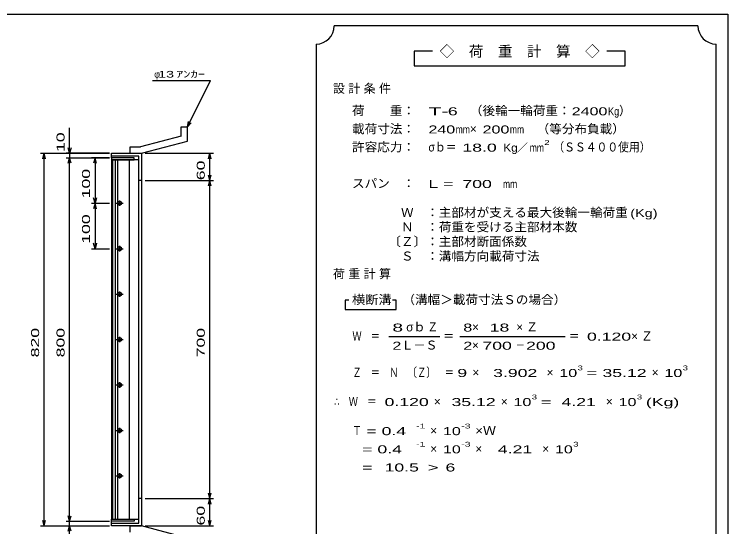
# Model space of a CAD drawing. Units: millimetres, scale not verified. Extents: x -1456 to 1379, y -1028 to 847.
# Drawn here: x -190 to 1379, y -281 to 847 of the extents above; entities that cross this region are included whole.
import ezdxf
from ezdxf.enums import TextEntityAlignment as Align

# ---------------------------------------------------------------- set-up
doc = ezdxf.new("R2010")
doc.units = ezdxf.units.MM
doc.header["$LTSCALE"] = 8
for name, color, linetype, lineweight in [('0_2', 150, 'Continuous', 25), ('16', 3, 'Continuous', 25), ('19', 6, 'Continuous', 25), ('22', 2, 'Continuous', 25)]:
    doc.layers.add(name, color=color, linetype=linetype, lineweight=lineweight)
doc.styles.add('ベクトル', font='')
doc.styles.get('ベクトル').set_extended_font_data('ベクトル')

msp = doc.modelspace()

# ---------------------------------------------------------------- linework, layer by layer
at = {"layer": '0_2'}
for p, q in [((-1388.8, 847.2), (1379.2, 847.2)), ((1379.2, 847.2), (1379.2, -912.8))]:
    msp.add_line(p, q, dxfattribs=at)
at = {"layer": '16'}
for p, q in [((73.7, 531.2), (23.7, 531.2)), ((23.7, 531.2), (23.7, 526.7)), ((23.7, 526.7), (73.7, 526.7)), ((23.7, 526.7), (23.7, -264.3)), ((83.7, 526.7), (23.7, 526.7)), ((25.7, 526.7), (25.7, -264.3)), ((32.7, -264.3), (32.7, 526.7)), ((36.7, 526.7), (36.7, -264.3)), ((63.7, -264.3), (63.7, 526.7)), ((73.7, 526.7), (73.7, 531.2)), ((83.7, -264.3), (83.7, 526.7)), ((33.7, 431.2), (49.7, 431.2)), ((43.7, 434.2), (39.7, 434.2)), ((39.7, 428.2), (43.7, 428.2)), ((41.7, 437.2), (41.7, 425.2)), ((33.7, 331.2), (49.7, 331.2)), ((43.7, 334.2), (39.7, 334.2)), ((41.7, 337.2), (41.7, 325.2)), ((39.7, 328.2), (43.7, 328.2)), ((41.7, 237.2), (41.7, 225.2)), ((33.7, 231.2), (49.7, 231.2)), ((43.7, 234.2), (39.7, 234.2)), ((39.7, 228.2), (43.7, 228.2)), ((33.7, 131.2), (49.7, 131.2)), ((43.7, 134.2), (39.7, 134.2)), ((39.7, 128.2), (43.7, 128.2)), ((41.7, 137.2), (41.7, 125.2)), ((43.7, 34.2), (39.7, 34.2)), ((41.7, 37.2), (41.7, 25.2)), ((33.7, 31.2), (49.7, 31.2)), ((39.7, 28.2), (43.7, 28.2)), ((33.7, -68.8), (49.7, -68.8)), ((43.7, -65.8), (39.7, -65.8)), ((39.7, -71.8), (43.7, -71.8)), ((41.7, -62.8), (41.7, -74.8)), ((33.7, -168.8), (49.7, -168.8)), ((43.7, -165.8), (39.7, -165.8)), ((39.7, -171.8), (43.7, -171.8)), ((41.7, -162.8), (41.7, -174.8)), ((23.7, -264.3), (73.7, -264.3)), ((23.7, -268.8), (23.7, -264.3)), ((23.7, -264.3), (83.7, -264.3)), ((73.7, -264.3), (73.7, -268.8)), ((73.7, -268.8), (23.7, -268.8))]:
    msp.add_line(p, q, dxfattribs=at)
for centre, radius, start, end in [((39.7, 431.2), 3, 90, 270), ((41.7, 431.2), 4, 46.6, 133.4), ((41.7, 431.2), 4, 226.6, 313.4), ((43.7, 431.2), 3, 270, 90), ((39.7, 331.2), 3, 90, 270), ((41.7, 331.2), 4, 46.6, 133.4), ((43.7, 331.2), 3, 270, 90), ((41.7, 331.2), 4, 226.6, 313.4), ((39.7, 231.2), 3, 90, 270), ((41.7, 231.2), 4, 46.6, 133.4), ((41.7, 231.2), 4, 226.6, 313.4), ((43.7, 231.2), 3, 270, 90), ((39.7, 131.2), 3, 90, 270), ((41.7, 131.2), 4, 46.6, 133.4), ((41.7, 131.2), 4, 226.6, 313.4), ((43.7, 131.2), 3, 270, 90), ((39.7, 31.2), 3, 90, 270), ((41.7, 31.2), 4, 46.6, 133.4), ((43.7, 31.2), 3, 270, 90), ((41.7, 31.2), 4, 226.6, 313.4), ((39.7, -68.8), 3, 90, 270), ((41.7, -68.8), 4, 46.6, 133.4), ((41.7, -68.8), 4, 226.6, 313.4), ((43.7, -68.8), 3, 270, 90), ((39.7, -168.8), 3, 90, 270), ((41.7, -168.8), 4, 46.6, 133.4), ((41.7, -168.8), 4, 226.6, 313.4), ((43.7, -168.8), 3, 270, 90)]:
    msp.add_arc(centre, radius, start, end, dxfattribs=at)
at = {"layer": '19'}
for p, q in [((176.7, 599.2), (190.7, 599.2)), ((176.7, 579.2), (176.7, 599.2)), ((190.7, 568.2), (190.7, 599.2)), ((176.7, 579.2), (87.7, 555.2)), ((89.7, 541.2), (190.7, 568.2)), ((64.7, 555.2), (87.7, 555.2)), ((64.7, 541.2), (64.7, 555.2)), ((23.7, 531.2), (23.7, 541.2)), ((23.7, 541.2), (88.7, 541.2)), ((83.7, 535.2), (23.7, 535.2)), ((64.7, 541.2), (89.7, 541.2)), ((83.7, -272.8), (83.7, 535.2)), ((88.7, 541.2), (89.7, 540.2)), ((89.7, 540.2), (89.7, -277.8)), ((89.7, 481.2), (83.7, 481.2)), ((89.7, -218.8), (83.7, -218.8)), ((23.7, -278.8), (23.7, -268.8)), ((23.7, -272.8), (83.7, -272.8)), ((88.7, -278.8), (23.7, -278.8)), ((64.7, -278.8), (89.7, -278.8)), ((64.7, -292.8), (64.7, -278.8)), ((89.7, -277.8), (88.7, -278.8)), ((190.7, -305.8), (89.7, -278.8))]:
    msp.add_line(p, q, dxfattribs=at)
at = {"layer": '22', "color": 4}
for p, q in [((1313.6, 821.6), (513.6, 821.6)), ((473.6, 781.6), (473.6, -458.4)), ((1353.6, -458.4), (1353.6, 781.6)), ((729.6, 765.6), (689.6, 765.6)), ((689.6, 765.6), (689.6, 733.6)), ((1153.6, 765.6), (1113.6, 765.6)), ((1153.6, 733.6), (1153.6, 765.6)), ((689.6, 733.6), (1153.6, 733.6)), ((113.7, 701.2), (241.7, 701.2)), ((190.7, 599.2), (241.7, 701.2)), ((-68.3, 541.2), (-68.3, 597.2)), ((190.7, 599.2), (193.1, 610.88)), ((190.7, 599.2), (198.7, 608)), ((-68.3, 541.2), (-71.5, 553.2)), ((-65.1, 553.2), (-68.3, 541.2)), ((-132.3, 541.2), (19.7, 541.2)), ((-127.5, 529.2), (-124.3, 541.2)), ((-121.1, 529.2), (-124.3, 541.2)), ((-124.3, -278.8), (-124.3, 541.2)), ((19.7, 541.2), (-76.3, 541.2)), ((-68.3, 541.2), (-68.3, 531.2)), ((97.7, 541.2), (248.1, 541.2)), ((236.9, 529.2), (240.1, 541.2)), ((243.3, 529.2), (240.1, 541.2)), ((240.1, 481.2), (240.1, 541.2)), ((-76.3, 531.2), (19.7, 531.2)), ((-71.5, 519.2), (-68.3, 531.2)), ((-65.1, 519.2), (-68.3, 531.2)), ((-68.3, -268.8), (-68.3, 531.2)), ((19.7, 531.2), (-20.3, 531.2)), ((-12.3, 531.2), (-15.5, 519.2)), ((-9.1, 519.2), (-12.3, 531.2)), ((-12.3, 531.2), (-12.3, 431.2)), ((240.1, 481.2), (236.9, 493.2)), ((240.1, 481.2), (243.3, 493.2)), ((97.7, 481.2), (248.1, 481.2)), ((236.9, 469.2), (240.1, 481.2)), ((243.3, 469.2), (240.1, 481.2)), ((240.1, -218.8), (240.1, 481.2)), ((-12.3, 431.2), (-15.5, 443.2)), ((-9.1, 443.2), (-12.3, 431.2)), ((-20.3, 431.2), (19.7, 431.2)), ((-12.3, 431.2), (-15.5, 419.2)), ((-9.1, 419.2), (-12.3, 431.2)), ((-12.3, 431.2), (-12.3, 331.2)), ((-20.3, 331.2), (19.7, 331.2)), ((-12.3, 331.2), (-15.5, 343.2)), ((-9.1, 343.2), (-12.3, 331.2)), ((545.6, 217.6), (537.6, 217.6)), ((537.6, 217.6), (537.6, 197.6)), ((649.6, 217.6), (641.6, 217.6)), ((649.6, 197.6), (649.6, 217.6)), ((537.6, 197.6), (649.6, 197.6)), ((633.6, 137.6), (745.6, 137.6)), ((789.6, 137.6), (1021.6, 137.6)), ((97.7, -218.8), (248.1, -218.8)), ((240.1, -218.8), (236.9, -206.8)), ((236.9, -230.8), (240.1, -218.8)), ((240.1, -218.8), (243.3, -206.8)), ((243.3, -230.8), (240.1, -218.8)), ((240.1, -278.8), (240.1, -218.8)), ((-68.3, -268.8), (-71.5, -256.8)), ((-68.3, -268.8), (-65.1, -256.8)), ((-132.3, -278.8), (19.7, -278.8)), ((-124.3, -278.8), (-127.5, -266.8)), ((-124.3, -278.8), (-121.1, -266.8)), ((-76.3, -268.8), (19.7, -268.8)), ((-76.3, -278.8), (19.7, -278.8)), ((-71.5, -290.8), (-68.3, -278.8)), ((-68.3, -278.8), (-68.3, -268.8)), ((-65.1, -290.8), (-68.3, -278.8)), ((-68.3, -334.8), (-68.3, -278.8)), ((97.7, -278.8), (248.1, -278.8)), ((240.1, -278.8), (236.9, -266.8)), ((240.1, -278.8), (243.3, -266.8))]:
    msp.add_line(p, q, dxfattribs=at)
for centre, start, end in [((473.6, 821.6), 270, 0), ((1353.6, 821.6), 180, 270)]:
    msp.add_arc(centre, 40, start, end, dxfattribs=at)

# ---------------------------------------------------------------- texts
at = {"layer": '22', "style": 'ベクトル'}
for s, height, p in [('◇\u3000荷\u3000重\u3000計\u3000算\u3000◇', 23.46, (745.6, 765.6)), ('φ', 14.66, (117.7, 715.2)), ('）', 19.35, (1140, 634.8)), ('×', 19.35, (812, 594.8)), ('／', 17.6, (915.6, 553.6)), ('σｂ', 19.35, (672, 158.8)), ('×', 19.35, (816.8, 158.8)), ('Ｌ－Ｓ', 19.35, (661.6, 118.8)), ('×', 19.35, (816.8, 118.8)), ('×', 19.35, (817.6, 58.8)), ('×', 19.35, (980.8, 58.8)), ('×', 19.35, (1212, 58.8)), ('×', 19.35, (732.8, -5.2)), ('×', 19.35, (880, -5.2)), ('×', 19.35, (1111.2, -5.2)), ('×', 19.35, (724.8, -69.2)), ('×', 19.35, (724.8, -109.2)), ('×', 19.35, (824, -109.2)), ('×', 19.35, (971.2, -109.2))]:
    msp.add_text(s, height=height, dxfattribs=at).set_placement(p, align=Align.MIDDLE_LEFT)
for s, height, width, p in [(' 13 ', 14.66, 1.6, (117.7, 715.2)), ('ｱﾝｶｰ', 14.66, 1.6, (165.7, 715.2)), ('荷\u3000\u3000重：\u3000', 19.35, 1.05, (552.8, 634.8)), ('（後輪一輪荷重：', 19.35, 1.05, (812, 634.8)), ('T-', 17.6, 2, (720.8, 633.6)), (' 6 ', 17.6, 1.65, (752.8, 633.6)), ('2400', 17.6, 1.5, (1036, 633.6)), ('Kg', 17.6, 0.85, (1116, 633.6)), ('載荷寸法：\u3000', 19.35, 1.05, (552.8, 594.8)), ('240', 17.6, 1.5, (720.8, 593.6)), ('mm', 17.6, 0.8, (780.8, 593.6)), ('200', 17.6, 1.5, (840, 593.6)), ('mm', 17.6, 0.8, (900, 593.6)), ('\u3000（等分布負載）', 19.35, 1.05, (931.2, 594.8)), ('許容応力：\u3000', 19.35, 1.05, (552.8, 554.8)), ('σｂ＝', 19.35, 0.9, (720.8, 554.8)), ('2', 10.56, 1.5, (975.6, 564.8)), ('（ＳＳ４００使用）', 19.35, 0.9, (995.6, 554.8)), (' 18.0', 17.6, 1.65, (784.8, 553.6)), ('Kg', 17.6, 1.1, (885.6, 553.6)), ('mm', 17.6, 0.8, (943.6, 553.6)), ('スパン\u3000：\u3000', 19.35, 1.05, (552.8, 474.8)), ('L = ', 17.6, 1.65, (720.8, 473.6)), (' 700 ', 17.6, 1.65, (784.8, 473.6)), ('mm', 17.6, 0.8, (884.8, 473.6)), ('\u3000Ｗ\u3000：主部材が支える最大後輪一輪荷重', 19.35, 1.05, (632.8, 410.8)), ('(Kg)', 17.6, 1.35, (1164.8, 409.6)), ('\u3000Ｎ\u3000：荷重を受ける主部材本数', 19.35, 1.05, (632.8, 378.8)), ('〔Ｚ〕：主部材断面係数', 19.35, 1.05, (632.8, 346.8)), ('\u3000Ｓ\u3000：溝幅方向載荷寸法', 19.35, 1.05, (632.8, 314.8)), ('横断溝', 19.35, 1.1, (552.8, 218.8)), ('\u3000（溝幅＞載荷寸法Ｓの場合）', 19.35, 1.05, (636, 218.8)), ('8', 17.6, 1.8, (641.6, 157.6)), ('Ｚ', 19.35, 0.9, (718.4, 158.8)), ('8', 17.6, 1.5, (797.6, 157.6)), (' 18 ', 17.6, 1.65, (844.8, 157.6)), ('Ｗ\u3000＝', 19.35, 0.75, (553.6, 138.8)), ('＝', 19.35, 0.9, (753.6, 138.8)), ('＝', 19.35, 0.9, (1029.6, 138.8)), ('0.120', 17.6, 1.65, (1069.6, 137.6)), ('2', 17.6, 1.5, (641.6, 117.6)), ('2', 17.6, 1.5, (797.6, 117.6)), (' 700 ', 17.6, 1.65, (828.8, 117.6)), (' 200 ', 17.6, 1.65, (924.8, 117.6)), ('－', 19.35, 0.75, (912.8, 118.8)), ('Ｚ\u3000＝\u3000Ｎ\u3000〔Ｚ〕\u3000＝', 19.35, 0.75, (553.6, 58.8)), (' 9 ', 17.6, 1.65, (773.6, 57.6)), ('  3.902', 17.6, 1.65, (841.6, 57.6)), ('10', 17.6, 1.5, (1008.8, 57.6)), ('3', 10.56, 1.5, (1048.8, 68.8)), (' 35.12', 17.6, 1.65, (1092.8, 57.6)), ('10', 17.6, 1.5, (1240, 57.6)), ('3', 10.56, 1.5, (1280, 68.8)), ('=', 17.6, 1.7, (1068.8, 57.6)), ('∴\u3000Ｗ\u3000＝', 19.35, 0.75, (513.6, -5.2)), (' 0.120', 17.6, 1.65, (613.6, -6.4)), (' 35.12', 17.6, 1.65, (760.8, -6.4)), ('10', 17.6, 1.5, (908, -6.4)), ('3', 10.56, 1.5, (948, 4.8)), ('  4.21', 17.6, 1.65, (992, -6.4)), ('10', 17.6, 1.5, (1139.2, -6.4)), ('3', 10.56, 1.5, (1179.2, 4.8)), ('(Kg)', 17.6, 1.65, (1199.2, -6.4)), ('=', 17.6, 1.7, (968, -6.4)), ('Ｔ', 19.35, 0.75, (553.6, -69.2)), (' = 0.4', 17.6, 1.65, (573.6, -70.4)), ('-1', 10.56, 1.65, (693.6, -59.2)), ('10', 17.6, 1.5, (752.8, -70.4)), ('-3', 10.56, 1.65, (792.8, -59.2)), ('×Ｗ', 19.35, 1.1, (824, -69.2)), ('-1', 10.56, 1.65, (693.6, -99.2)), ('-3', 10.56, 1.65, (792.8, -99.2)), ('3', 10.56, 1.5, (1039.2, -99.2)), ('  = 0.4', 17.6, 1.65, (553.6, -110.4)), ('10', 17.6, 1.5, (752.8, -110.4)), ('  4.21', 17.6, 1.65, (852, -110.4)), ('10', 17.6, 1.5, (999.2, -110.4)), ('  =', 17.6, 1.65, (553.6, -150.4)), (' 10.5', 17.6, 1.65, (613.6, -150.4)), ('>', 17.6, 1.7, (719.6, -150.4)), (' 6 ', 17.6, 1.65, (747.6, -150.4))]:
    msp.add_text(s, height=height, dxfattribs=dict(at, width=width)).set_placement(p, align=Align.MIDDLE_LEFT)
at = {"layer": '22', "style": 'ベクトル', "width": 1.65}
for s, p in [(' 10 ', (-88.3, 533.2)), (' 60 ', (220.1, 471.2)), (' 100 ', (-32.3, 431.2)), (' 100 ', (-32.3, 331.2)), (' 820 ', (-144.3, 81.2)), (' 800 ', (-88.3, 81.2)), (' 700 ', (220.1, 81.2)), (' 60 ', (220.1, -288.8))]:
    msp.add_text(s, height=17.6, rotation=90, dxfattribs=at).set_placement(p, align=Align.MIDDLE_LEFT)
at = {"layer": '22', "char_height": 19.35, "attachment_point": 4, "style": 'ベクトル'}
for s, insert in [('\\T1.28;設計条件', (510.8, 682.8)), ('\\T1.28;荷重計算', (510.8, 274.8)), ('\\T1.42;×Ｚ', (914, 158.8)), ('\\T1.42;×Ｚ', (1166.8, 138.8))]:
    msp.add_mtext(s, dxfattribs=dict(at, insert=insert))

doc.saveas('drawing.dxf')
